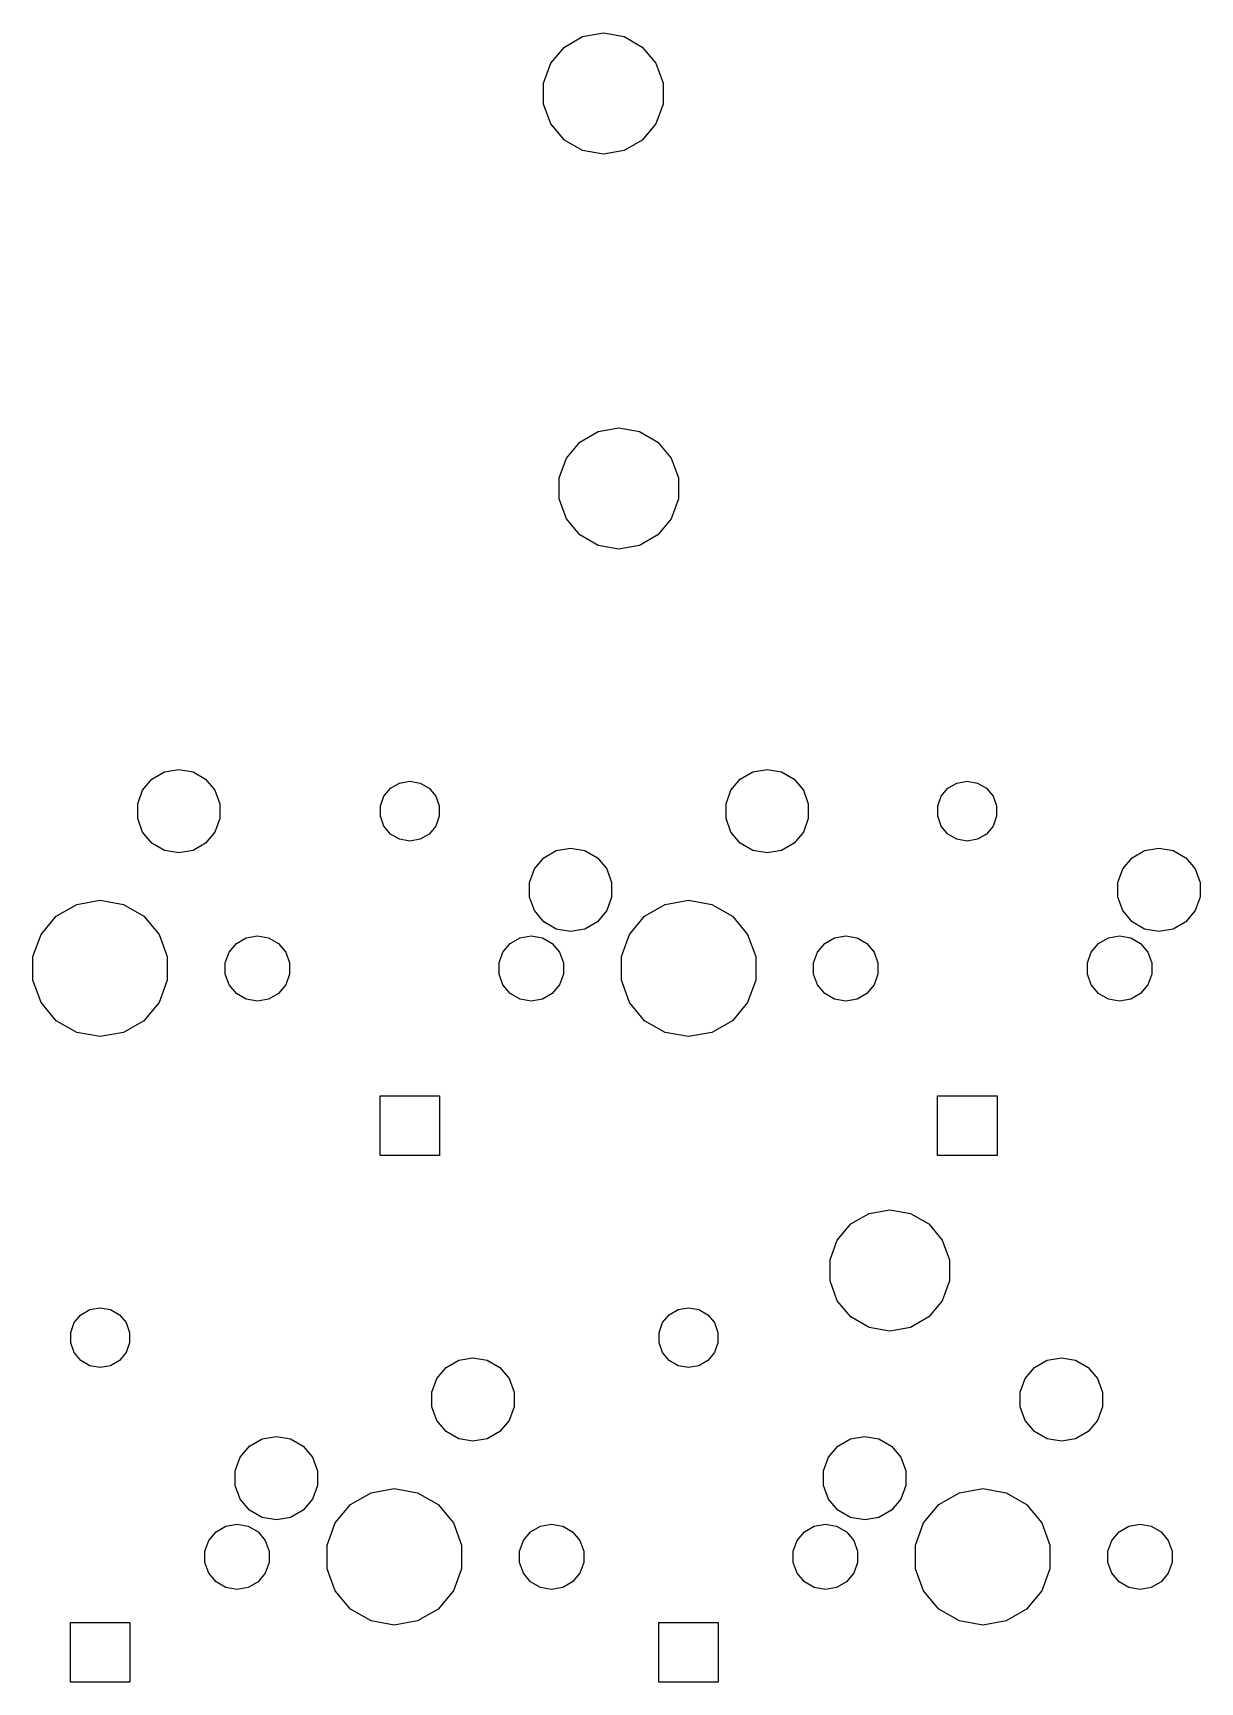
# Model space of a CAD drawing. Extents: x 37 to 201, y -145 to -29.
# Drawn here: x 114.8 to 152.5, y -83 to -29.8 of the extents above; entities that cross this region are included whole.
import ezdxf

# ---------------------------------------------------------------- set-up
doc = ezdxf.new("R2010")
doc.units = 0
doc.header["$MEASUREMENT"] = 0
doc.layers.add('BLACK', color=7, linetype='CONTINUOUS')

msp = doc.modelspace()

# ---------------------------------------------------------------- linework, layer by layer
at = {"layer": 'Black'}
for p, q in [((132.581, -29.9106), (133.25, -29.7926)), ((133.25, -29.7926), (133.919, -29.9106)), ((131.555, -30.7713), (131.992, -30.2505)), ((131.992, -30.2505), (132.581, -29.9106)), ((133.919, -29.9106), (134.508, -30.2505)), ((134.508, -30.2505), (134.945, -30.7713)), ((131.322, -31.4101), (131.555, -30.7713)), ((134.945, -30.7713), (135.178, -31.4101)), ((131.322, -32.0899), (131.322, -31.4101)), ((135.178, -31.4101), (135.178, -32.0899)), ((131.555, -32.7287), (131.322, -32.0899)), ((135.178, -32.0899), (134.945, -32.7287)), ((131.992, -33.2495), (131.555, -32.7287)), ((134.945, -32.7287), (134.508, -33.2495)), ((132.581, -33.5894), (131.992, -33.2495)), ((134.508, -33.2495), (133.919, -33.5894)), ((133.25, -33.7074), (132.581, -33.5894)), ((133.919, -33.5894), (133.25, -33.7074)), ((133.081, -42.6606), (133.75, -42.5426)), ((133.75, -42.5426), (134.419, -42.6606)), ((132.055, -43.5213), (132.492, -43.0005)), ((132.492, -43.0005), (133.081, -42.6606)), ((134.419, -42.6606), (135.008, -43.0005)), ((135.008, -43.0005), (135.445, -43.5213)), ((131.822, -44.1601), (132.055, -43.5213)), ((135.445, -43.5213), (135.678, -44.1601)), ((131.822, -44.8399), (131.822, -44.1601)), ((135.678, -44.1601), (135.678, -44.8399)), ((132.055, -45.4787), (131.822, -44.8399)), ((135.678, -44.8399), (135.445, -45.4787)), ((132.492, -45.9995), (132.055, -45.4787)), ((135.445, -45.4787), (135.008, -45.9995)), ((133.081, -46.3394), (132.492, -45.9995)), ((135.008, -45.9995), (134.419, -46.3394)), ((133.75, -46.4574), (133.081, -46.3394)), ((134.419, -46.3394), (133.75, -46.4574)), ((118.673, -53.8873), (119.079, -53.6532)), ((119.079, -53.6532), (119.54, -53.5719)), ((119.54, -53.5719), (120.001, -53.6532)), ((120.001, -53.6532), (120.407, -53.8873)), ((137.673, -53.8873), (138.079, -53.6532)), ((138.079, -53.6532), (138.54, -53.5719)), ((138.54, -53.5719), (139.001, -53.6532)), ((139.001, -53.6532), (139.407, -53.8873)), ((118.212, -54.6859), (118.372, -54.2459)), ((118.372, -54.2459), (118.673, -53.8873)), ((120.407, -53.8873), (120.708, -54.2459)), ((120.708, -54.2459), (120.868, -54.6859)), ((126.164, -54.4372), (126.379, -54.1803)), ((126.379, -54.1803), (126.67, -54.0126)), ((126.67, -54.0126), (127, -53.9543)), ((127, -53.9543), (127.33, -54.0126)), ((127.33, -54.0126), (127.621, -54.1803)), ((127.621, -54.1803), (127.836, -54.4372)), ((137.212, -54.6859), (137.372, -54.2459)), ((137.372, -54.2459), (137.673, -53.8873)), ((139.407, -53.8873), (139.708, -54.2459)), ((139.708, -54.2459), (139.868, -54.6859)), ((144.164, -54.4372), (144.379, -54.1803)), ((144.379, -54.1803), (144.67, -54.0126)), ((144.67, -54.0126), (145, -53.9543)), ((145, -53.9543), (145.33, -54.0126)), ((145.33, -54.0126), (145.621, -54.1803)), ((145.621, -54.1803), (145.836, -54.4372)), ((118.212, -55.1541), (118.212, -54.6859)), ((120.868, -54.6859), (120.868, -55.1541)), ((126.049, -54.7523), (126.164, -54.4372)), ((126.049, -55.0877), (126.049, -54.7523)), ((127.836, -54.4372), (127.951, -54.7523)), ((127.951, -54.7523), (127.951, -55.0877)), ((137.212, -55.1541), (137.212, -54.6859)), ((139.868, -54.6859), (139.868, -55.1541)), ((144.049, -54.7523), (144.164, -54.4372)), ((144.049, -55.0877), (144.049, -54.7523)), ((145.836, -54.4372), (145.951, -54.7523)), ((145.951, -54.7523), (145.951, -55.0877)), ((118.372, -55.5941), (118.212, -55.1541)), ((120.868, -55.1541), (120.708, -55.5941)), ((126.164, -55.4028), (126.049, -55.0877)), ((127.951, -55.0877), (127.836, -55.4028)), ((137.372, -55.5941), (137.212, -55.1541)), ((139.868, -55.1541), (139.708, -55.5941)), ((144.164, -55.4028), (144.049, -55.0877)), ((145.951, -55.0877), (145.836, -55.4028)), ((118.673, -55.9527), (118.372, -55.5941)), ((120.708, -55.5941), (120.407, -55.9527)), ((126.379, -55.6597), (126.164, -55.4028)), ((126.67, -55.8274), (126.379, -55.6597)), ((127, -55.8857), (126.67, -55.8274)), ((127.33, -55.8274), (127, -55.8857)), ((127.621, -55.6597), (127.33, -55.8274)), ((127.836, -55.4028), (127.621, -55.6597)), ((137.673, -55.9527), (137.372, -55.5941)), ((139.708, -55.5941), (139.407, -55.9527)), ((144.379, -55.6597), (144.164, -55.4028)), ((144.67, -55.8274), (144.379, -55.6597)), ((145, -55.8857), (144.67, -55.8274)), ((145.33, -55.8274), (145, -55.8857)), ((145.621, -55.6597), (145.33, -55.8274)), ((145.836, -55.4028), (145.621, -55.6597)), ((119.079, -56.1868), (118.673, -55.9527)), ((119.54, -56.2681), (119.079, -56.1868)), ((120.001, -56.1868), (119.54, -56.2681)), ((120.407, -55.9527), (120.001, -56.1868)), ((131.022, -56.7859), (131.323, -56.4273)), ((131.323, -56.4273), (131.729, -56.1932)), ((131.729, -56.1932), (132.19, -56.1119)), ((132.19, -56.1119), (132.651, -56.1932)), ((132.651, -56.1932), (133.057, -56.4273)), ((133.057, -56.4273), (133.358, -56.7859)), ((138.079, -56.1868), (137.673, -55.9527)), ((138.54, -56.2681), (138.079, -56.1868)), ((139.001, -56.1868), (138.54, -56.2681)), ((139.407, -55.9527), (139.001, -56.1868)), ((150.022, -56.7859), (150.323, -56.4273)), ((150.323, -56.4273), (150.729, -56.1932)), ((150.729, -56.1932), (151.19, -56.1119)), ((151.19, -56.1119), (151.651, -56.1932)), ((151.651, -56.1932), (152.057, -56.4273)), ((152.057, -56.4273), (152.358, -56.7859)), ((130.862, -57.2259), (131.022, -56.7859)), ((133.358, -56.7859), (133.518, -57.2259)), ((149.862, -57.2259), (150.022, -56.7859)), ((152.358, -56.7859), (152.518, -57.2259)), ((130.862, -57.6941), (130.862, -57.2259)), ((133.518, -57.2259), (133.518, -57.6941)), ((149.862, -57.6941), (149.862, -57.2259)), ((152.518, -57.2259), (152.518, -57.6941)), ((115.584, -58.313), (116.247, -57.9305)), ((116.247, -57.9305), (117, -57.7977)), ((117, -57.7977), (117.753, -57.9305)), ((117.753, -57.9305), (118.416, -58.313)), ((131.022, -58.1341), (130.862, -57.6941)), ((133.518, -57.6941), (133.358, -58.1341)), ((134.584, -58.313), (135.247, -57.9305)), ((135.247, -57.9305), (136, -57.7977)), ((136, -57.7977), (136.753, -57.9305)), ((136.753, -57.9305), (137.416, -58.313)), ((150.022, -58.1341), (149.862, -57.6941)), ((152.518, -57.6941), (152.358, -58.1341)), ((115.093, -58.8989), (115.584, -58.313)), ((118.416, -58.313), (118.907, -58.8989)), ((131.323, -58.4927), (131.022, -58.1341)), ((131.729, -58.7268), (131.323, -58.4927)), ((133.057, -58.4927), (132.651, -58.7268)), ((133.358, -58.1341), (133.057, -58.4927)), ((134.093, -58.8989), (134.584, -58.313)), ((137.416, -58.313), (137.907, -58.8989)), ((150.323, -58.4927), (150.022, -58.1341)), ((150.729, -58.7268), (150.323, -58.4927)), ((152.057, -58.4927), (151.651, -58.7268)), ((152.358, -58.1341), (152.057, -58.4927)), ((114.831, -59.6176), (115.093, -58.8989)), ((118.907, -58.8989), (119.169, -59.6176)), ((121.402, -59.1919), (121.719, -59.0087)), ((121.719, -59.0087), (122.08, -58.9451)), ((122.08, -58.9451), (122.441, -59.0087)), ((122.441, -59.0087), (122.758, -59.1919)), ((130.242, -59.1919), (130.559, -59.0087)), ((130.559, -59.0087), (130.92, -58.9451)), ((130.92, -58.9451), (131.281, -59.0087)), ((131.281, -59.0087), (131.598, -59.1919)), ((132.19, -58.8081), (131.729, -58.7268)), ((132.651, -58.7268), (132.19, -58.8081)), ((133.831, -59.6176), (134.093, -58.8989)), ((137.907, -58.8989), (138.169, -59.6176)), ((140.402, -59.1919), (140.719, -59.0087)), ((140.719, -59.0087), (141.08, -58.9451)), ((141.08, -58.9451), (141.441, -59.0087)), ((141.441, -59.0087), (141.758, -59.1919)), ((149.242, -59.1919), (149.559, -59.0087)), ((149.559, -59.0087), (149.92, -58.9451)), ((149.92, -58.9451), (150.281, -59.0087)), ((150.281, -59.0087), (150.598, -59.1919)), ((151.19, -58.8081), (150.729, -58.7268)), ((151.651, -58.7268), (151.19, -58.8081)), ((114.831, -60.3824), (114.831, -59.6176)), ((119.169, -59.6176), (119.169, -60.3824)), ((121.041, -59.8168), (121.166, -59.4725)), ((121.166, -59.4725), (121.402, -59.1919)), ((122.758, -59.1919), (122.994, -59.4725)), ((122.994, -59.4725), (123.119, -59.8168)), ((129.881, -59.8168), (130.006, -59.4725)), ((130.006, -59.4725), (130.242, -59.1919)), ((131.598, -59.1919), (131.834, -59.4725)), ((131.834, -59.4725), (131.959, -59.8168)), ((133.831, -60.3824), (133.831, -59.6176)), ((138.169, -59.6176), (138.169, -60.3824)), ((140.041, -59.8168), (140.166, -59.4725)), ((140.166, -59.4725), (140.402, -59.1919)), ((141.758, -59.1919), (141.994, -59.4725)), ((141.994, -59.4725), (142.119, -59.8168)), ((148.881, -59.8168), (149.006, -59.4725)), ((149.006, -59.4725), (149.242, -59.1919)), ((150.598, -59.1919), (150.834, -59.4725)), ((150.834, -59.4725), (150.959, -59.8168)), ((121.041, -60.1832), (121.041, -59.8168)), ((123.119, -59.8168), (123.119, -60.1832)), ((129.881, -60.1832), (129.881, -59.8168)), ((131.959, -59.8168), (131.959, -60.1832)), ((140.041, -60.1832), (140.041, -59.8168)), ((142.119, -59.8168), (142.119, -60.1832)), ((148.881, -60.1832), (148.881, -59.8168)), ((150.959, -59.8168), (150.959, -60.1832)), ((115.093, -61.1011), (114.831, -60.3824)), ((119.169, -60.3824), (118.907, -61.1011)), ((121.166, -60.5275), (121.041, -60.1832)), ((121.402, -60.8081), (121.166, -60.5275)), ((122.994, -60.5275), (122.758, -60.8081)), ((123.119, -60.1832), (122.994, -60.5275)), ((130.006, -60.5275), (129.881, -60.1832)), ((130.242, -60.8081), (130.006, -60.5275)), ((131.834, -60.5275), (131.598, -60.8081)), ((131.959, -60.1832), (131.834, -60.5275)), ((134.093, -61.1011), (133.831, -60.3824)), ((138.169, -60.3824), (137.907, -61.1011)), ((140.166, -60.5275), (140.041, -60.1832)), ((140.402, -60.8081), (140.166, -60.5275)), ((141.994, -60.5275), (141.758, -60.8081)), ((142.119, -60.1832), (141.994, -60.5275)), ((149.006, -60.5275), (148.881, -60.1832)), ((149.242, -60.8081), (149.006, -60.5275)), ((150.834, -60.5275), (150.598, -60.8081)), ((150.959, -60.1832), (150.834, -60.5275)), ((115.584, -61.687), (115.093, -61.1011)), ((118.907, -61.1011), (118.416, -61.687)), ((121.719, -60.9913), (121.402, -60.8081)), ((122.08, -61.0549), (121.719, -60.9913)), ((122.441, -60.9913), (122.08, -61.0549)), ((122.758, -60.8081), (122.441, -60.9913)), ((130.559, -60.9913), (130.242, -60.8081)), ((130.92, -61.0549), (130.559, -60.9913)), ((131.281, -60.9913), (130.92, -61.0549)), ((131.598, -60.8081), (131.281, -60.9913)), ((134.584, -61.687), (134.093, -61.1011)), ((137.907, -61.1011), (137.416, -61.687)), ((140.719, -60.9913), (140.402, -60.8081)), ((141.08, -61.0549), (140.719, -60.9913)), ((141.441, -60.9913), (141.08, -61.0549)), ((141.758, -60.8081), (141.441, -60.9913)), ((149.559, -60.9913), (149.242, -60.8081)), ((149.92, -61.0549), (149.559, -60.9913)), ((150.281, -60.9913), (149.92, -61.0549)), ((150.598, -60.8081), (150.281, -60.9913)), ((116.247, -62.0695), (115.584, -61.687)), ((118.416, -61.687), (117.753, -62.0695)), ((135.247, -62.0695), (134.584, -61.687)), ((137.416, -61.687), (136.753, -62.0695)), ((117, -62.2023), (116.247, -62.0695)), ((117.753, -62.0695), (117, -62.2023)), ((136, -62.2023), (135.247, -62.0695)), ((136.753, -62.0695), (136, -62.2023)), ((126.038, -66.042), (126.038, -64.118)), ((126.038, -64.118), (127.962, -64.118)), ((127.962, -64.118), (127.962, -66.042)), ((144.038, -66.042), (144.038, -64.118)), ((144.038, -64.118), (145.962, -64.118)), ((145.962, -64.118), (145.962, -66.042)), ((127.962, -66.042), (126.038, -66.042)), ((145.962, -66.042), (144.038, -66.042)), ((141.242, -68.2505), (141.831, -67.9106)), ((141.831, -67.9106), (142.5, -67.7926)), ((142.5, -67.7926), (143.169, -67.9106)), ((143.169, -67.9106), (143.758, -68.2505)), ((140.805, -68.7713), (141.242, -68.2505)), ((143.758, -68.2505), (144.195, -68.7713)), ((140.572, -69.4101), (140.805, -68.7713)), ((144.195, -68.7713), (144.428, -69.4101)), ((140.572, -70.0899), (140.572, -69.4101)), ((144.428, -69.4101), (144.428, -70.0899)), ((140.805, -70.7287), (140.572, -70.0899)), ((144.428, -70.0899), (144.195, -70.7287)), ((141.242, -71.2495), (140.805, -70.7287)), ((144.195, -70.7287), (143.758, -71.2495)), ((116.164, -71.4372), (116.379, -71.1803)), ((116.379, -71.1803), (116.67, -71.0126)), ((116.67, -71.0126), (117, -70.9543)), ((117, -70.9543), (117.33, -71.0126)), ((117.33, -71.0126), (117.621, -71.1803)), ((117.621, -71.1803), (117.836, -71.4372)), ((135.164, -71.4372), (135.379, -71.1803)), ((135.379, -71.1803), (135.67, -71.0126)), ((135.67, -71.0126), (136, -70.9543)), ((136, -70.9543), (136.33, -71.0126)), ((136.33, -71.0126), (136.621, -71.1803)), ((136.621, -71.1803), (136.836, -71.4372)), ((141.831, -71.5894), (141.242, -71.2495)), ((143.758, -71.2495), (143.169, -71.5894)), ((116.049, -71.7523), (116.164, -71.4372)), ((116.049, -72.0877), (116.049, -71.7523)), ((117.836, -71.4372), (117.951, -71.7523)), ((117.951, -71.7523), (117.951, -72.0877)), ((135.049, -71.7523), (135.164, -71.4372)), ((135.049, -72.0877), (135.049, -71.7523)), ((136.836, -71.4372), (136.951, -71.7523)), ((136.951, -71.7523), (136.951, -72.0877)), ((142.5, -71.7074), (141.831, -71.5894)), ((143.169, -71.5894), (142.5, -71.7074)), ((116.164, -72.4028), (116.049, -72.0877)), ((116.379, -72.6598), (116.164, -72.4028)), ((117.836, -72.4028), (117.621, -72.6598)), ((117.951, -72.0877), (117.836, -72.4028)), ((135.164, -72.4028), (135.049, -72.0877)), ((135.379, -72.6598), (135.164, -72.4028)), ((136.836, -72.4028), (136.621, -72.6598)), ((136.951, -72.0877), (136.836, -72.4028)), ((116.67, -72.8274), (116.379, -72.6598)), ((117, -72.8857), (116.67, -72.8274)), ((117.33, -72.8274), (117, -72.8857)), ((117.621, -72.6598), (117.33, -72.8274)), ((127.872, -73.2459), (128.173, -72.8873)), ((128.173, -72.8873), (128.579, -72.6532)), ((128.579, -72.6532), (129.04, -72.5719)), ((129.04, -72.5719), (129.501, -72.6532)), ((129.501, -72.6532), (129.907, -72.8873)), ((129.907, -72.8873), (130.208, -73.2459)), ((135.67, -72.8274), (135.379, -72.6598)), ((136, -72.8857), (135.67, -72.8274)), ((136.33, -72.8274), (136, -72.8857)), ((136.621, -72.6598), (136.33, -72.8274)), ((146.872, -73.2459), (147.173, -72.8873)), ((147.173, -72.8873), (147.579, -72.6532)), ((147.579, -72.6532), (148.04, -72.5719)), ((148.04, -72.5719), (148.501, -72.6532)), ((148.501, -72.6532), (148.907, -72.8873)), ((148.907, -72.8873), (149.208, -73.2459)), ((127.712, -73.6859), (127.872, -73.2459)), ((130.208, -73.2459), (130.368, -73.6859)), ((146.712, -73.6859), (146.872, -73.2459)), ((149.208, -73.2459), (149.368, -73.6859)), ((127.712, -74.1541), (127.712, -73.6859)), ((130.368, -73.6859), (130.368, -74.1541)), ((146.712, -74.1541), (146.712, -73.6859)), ((149.368, -73.6859), (149.368, -74.1541)), ((127.872, -74.5941), (127.712, -74.1541)), ((130.368, -74.1541), (130.208, -74.5941)), ((146.872, -74.5941), (146.712, -74.1541)), ((149.368, -74.1541), (149.208, -74.5941)), ((128.173, -74.9527), (127.872, -74.5941)), ((128.579, -75.1868), (128.173, -74.9527)), ((129.907, -74.9527), (129.501, -75.1868)), ((130.208, -74.5941), (129.907, -74.9527)), ((147.173, -74.9527), (146.872, -74.5941)), ((147.579, -75.1868), (147.173, -74.9527)), ((148.907, -74.9527), (148.501, -75.1868)), ((149.208, -74.5941), (148.907, -74.9527)), ((121.522, -75.7859), (121.823, -75.4273)), ((121.823, -75.4273), (122.229, -75.1932)), ((122.229, -75.1932), (122.69, -75.1119)), ((122.69, -75.1119), (123.151, -75.1932)), ((123.151, -75.1932), (123.557, -75.4273)), ((123.557, -75.4273), (123.858, -75.7859)), ((129.04, -75.2681), (128.579, -75.1868)), ((129.501, -75.1868), (129.04, -75.2681)), ((140.522, -75.7859), (140.823, -75.4273)), ((140.823, -75.4273), (141.229, -75.1932)), ((141.229, -75.1932), (141.69, -75.1119)), ((141.69, -75.1119), (142.151, -75.1932)), ((142.151, -75.1932), (142.557, -75.4273)), ((142.557, -75.4273), (142.858, -75.7859)), ((148.04, -75.2681), (147.579, -75.1868)), ((148.501, -75.1868), (148.04, -75.2681)), ((121.362, -76.2259), (121.522, -75.7859)), ((123.858, -75.7859), (124.018, -76.2259)), ((140.362, -76.2259), (140.522, -75.7859)), ((142.858, -75.7859), (143.018, -76.2259)), ((121.362, -76.6941), (121.362, -76.2259)), ((124.018, -76.2259), (124.018, -76.6941)), ((140.362, -76.6941), (140.362, -76.2259)), ((143.018, -76.2259), (143.018, -76.6941)), ((121.522, -77.1341), (121.362, -76.6941)), ((121.823, -77.4927), (121.522, -77.1341)), ((123.858, -77.1341), (123.557, -77.4927)), ((124.018, -76.6941), (123.858, -77.1341)), ((125.084, -77.313), (125.747, -76.9305)), ((125.747, -76.9305), (126.5, -76.7977)), ((126.5, -76.7977), (127.253, -76.9305)), ((127.253, -76.9305), (127.916, -77.313)), ((140.522, -77.1341), (140.362, -76.6941)), ((140.823, -77.4927), (140.522, -77.1341)), ((142.858, -77.1341), (142.557, -77.4927)), ((143.018, -76.6941), (142.858, -77.1341)), ((144.084, -77.313), (144.747, -76.9305)), ((144.747, -76.9305), (145.5, -76.7977)), ((145.5, -76.7977), (146.253, -76.9305)), ((146.253, -76.9305), (146.916, -77.313)), ((122.229, -77.7268), (121.823, -77.4927)), ((122.69, -77.8081), (122.229, -77.7268)), ((123.151, -77.7268), (122.69, -77.8081)), ((123.557, -77.4927), (123.151, -77.7268)), ((124.593, -77.8989), (125.084, -77.313)), ((127.916, -77.313), (128.407, -77.8989)), ((141.229, -77.7268), (140.823, -77.4927)), ((141.69, -77.8081), (141.229, -77.7268)), ((142.151, -77.7268), (141.69, -77.8081)), ((142.557, -77.4927), (142.151, -77.7268)), ((143.593, -77.8989), (144.084, -77.313)), ((146.916, -77.313), (147.407, -77.8989)), ((120.506, -78.4725), (120.742, -78.1919)), ((120.742, -78.1919), (121.059, -78.0087)), ((121.059, -78.0087), (121.42, -77.9451)), ((121.42, -77.9451), (121.781, -78.0087)), ((121.781, -78.0087), (122.098, -78.1919)), ((122.098, -78.1919), (122.334, -78.4725)), ((124.331, -78.6176), (124.593, -77.8989)), ((128.407, -77.8989), (128.669, -78.6176)), ((130.666, -78.4725), (130.902, -78.1919)), ((130.902, -78.1919), (131.219, -78.0087)), ((131.219, -78.0087), (131.58, -77.9451)), ((131.58, -77.9451), (131.941, -78.0087)), ((131.941, -78.0087), (132.258, -78.1919)), ((132.258, -78.1919), (132.494, -78.4725)), ((139.506, -78.4725), (139.742, -78.1919)), ((139.742, -78.1919), (140.059, -78.0087)), ((140.059, -78.0087), (140.42, -77.9451)), ((140.42, -77.9451), (140.781, -78.0087)), ((140.781, -78.0087), (141.098, -78.1919)), ((141.098, -78.1919), (141.334, -78.4725)), ((143.331, -78.6176), (143.593, -77.8989)), ((147.407, -77.8989), (147.669, -78.6176)), ((149.666, -78.4725), (149.902, -78.1919)), ((149.902, -78.1919), (150.219, -78.0087)), ((150.219, -78.0087), (150.58, -77.9451)), ((150.58, -77.9451), (150.941, -78.0087)), ((150.941, -78.0087), (151.258, -78.1919)), ((151.258, -78.1919), (151.494, -78.4725)), ((120.381, -78.8168), (120.506, -78.4725)), ((122.334, -78.4725), (122.459, -78.8168)), ((124.331, -79.3824), (124.331, -78.6176)), ((128.669, -78.6176), (128.669, -79.3824)), ((130.541, -78.8168), (130.666, -78.4725)), ((132.494, -78.4725), (132.619, -78.8168)), ((139.381, -78.8168), (139.506, -78.4725)), ((141.334, -78.4725), (141.459, -78.8168)), ((143.331, -79.3824), (143.331, -78.6176)), ((147.669, -78.6176), (147.669, -79.3824)), ((149.541, -78.8168), (149.666, -78.4725)), ((151.494, -78.4725), (151.619, -78.8168)), ((120.381, -79.1832), (120.381, -78.8168)), ((120.506, -79.5275), (120.381, -79.1832)), ((122.459, -79.1832), (122.334, -79.5275)), ((122.459, -78.8168), (122.459, -79.1832)), ((130.541, -79.1832), (130.541, -78.8168)), ((130.666, -79.5275), (130.541, -79.1832)), ((132.619, -79.1832), (132.494, -79.5275)), ((132.619, -78.8168), (132.619, -79.1832)), ((139.381, -79.1832), (139.381, -78.8168)), ((139.506, -79.5275), (139.381, -79.1832)), ((141.459, -79.1832), (141.334, -79.5275)), ((141.459, -78.8168), (141.459, -79.1832)), ((149.541, -79.1832), (149.541, -78.8168)), ((149.666, -79.5275), (149.541, -79.1832)), ((151.619, -79.1832), (151.494, -79.5275)), ((151.619, -78.8168), (151.619, -79.1832)), ((120.742, -79.8081), (120.506, -79.5275)), ((121.059, -79.9913), (120.742, -79.8081)), ((122.098, -79.8081), (121.781, -79.9913)), ((122.334, -79.5275), (122.098, -79.8081)), ((124.593, -80.1011), (124.331, -79.3824)), ((128.669, -79.3824), (128.407, -80.1011)), ((130.902, -79.8081), (130.666, -79.5275)), ((131.219, -79.9913), (130.902, -79.8081)), ((132.258, -79.8081), (131.941, -79.9913)), ((132.494, -79.5275), (132.258, -79.8081)), ((139.742, -79.8081), (139.506, -79.5275)), ((140.059, -79.9913), (139.742, -79.8081)), ((141.098, -79.8081), (140.781, -79.9913)), ((141.334, -79.5275), (141.098, -79.8081)), ((143.593, -80.1011), (143.331, -79.3824)), ((147.669, -79.3824), (147.407, -80.1011)), ((149.902, -79.8081), (149.666, -79.5275)), ((150.219, -79.9913), (149.902, -79.8081)), ((151.258, -79.8081), (150.941, -79.9913)), ((151.494, -79.5275), (151.258, -79.8081)), ((121.42, -80.0549), (121.059, -79.9913)), ((121.781, -79.9913), (121.42, -80.0549)), ((125.084, -80.687), (124.593, -80.1011)), ((128.407, -80.1011), (127.916, -80.687)), ((131.58, -80.0549), (131.219, -79.9913)), ((131.941, -79.9913), (131.58, -80.0549)), ((140.42, -80.0549), (140.059, -79.9913)), ((140.781, -79.9913), (140.42, -80.0549)), ((144.084, -80.687), (143.593, -80.1011)), ((147.407, -80.1011), (146.916, -80.687)), ((150.58, -80.0549), (150.219, -79.9913)), ((150.941, -79.9913), (150.58, -80.0549)), ((125.747, -81.0695), (125.084, -80.687)), ((127.916, -80.687), (127.253, -81.0695)), ((144.747, -81.0695), (144.084, -80.687)), ((146.916, -80.687), (146.253, -81.0695)), ((116.038, -83.042), (116.038, -81.118)), ((116.038, -81.118), (117.962, -81.118)), ((117.962, -81.118), (117.962, -83.042)), ((126.5, -81.2023), (125.747, -81.0695)), ((127.253, -81.0695), (126.5, -81.2023)), ((135.038, -83.042), (135.038, -81.118)), ((135.038, -81.118), (136.962, -81.118)), ((136.962, -81.118), (136.962, -83.042)), ((145.5, -81.2023), (144.747, -81.0695)), ((146.253, -81.0695), (145.5, -81.2023)), ((117.962, -83.042), (116.038, -83.042)), ((136.962, -83.042), (135.038, -83.042))]:
    msp.add_line(p, q, dxfattribs=at)

doc.saveas('drawing.dxf')
